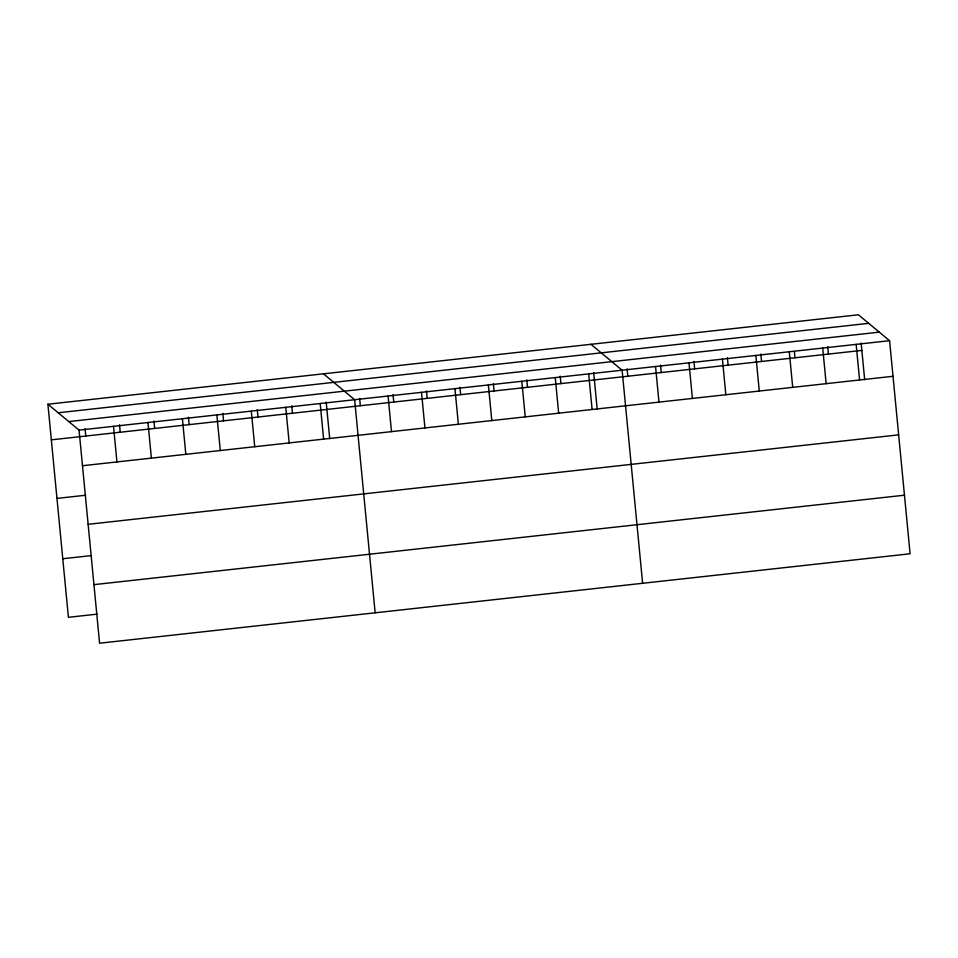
<?xml version="1.0" encoding="UTF-8"?>
<svg xmlns="http://www.w3.org/2000/svg" width="958" height="958" viewBox="0 0 958 958"><rect width="100%" height="100%" fill="white"/><g stroke="black" fill="none" stroke-linecap="round" stroke-linejoin="round"><path stroke-width="1.44" d="M47.9 404.228L858.416 314.787L889.587 340.689L910.1 553.772L99.584 643.213L79.059 430.13L47.9 404.228L68.413 617.311L97.129 614.138M58.187 412.778L868.702 323.337M68.784 421.58L879.3 332.139M79.059 430.13L889.587 340.689M51.325 439.842L861.853 350.4M82.496 465.732L893.012 376.29M56.965 498.399L85.669 495.238M88.136 524.301L898.652 434.86M62.773 558.742L91.489 555.58M93.944 584.643L904.46 495.202M590.942 344.305L622.113 370.207L642.626 583.278M323.481 373.824L354.64 399.714L375.153 612.797M861.134 342.976L864.667 379.679M856.153 344.377L859.577 379.979M827.7 346.664L828.419 354.089M822.718 348.065L826.143 383.679M794.41 351.837L794.984 357.777M789.284 351.754L792.709 387.367M760.832 354.053L761.55 361.465M755.85 355.442L759.275 391.056M727.397 357.741L728.116 365.154M722.416 359.13L725.841 394.744M693.963 361.429L694.682 368.842M688.982 362.831L692.406 398.432M660.529 365.118L661.248 372.53M655.547 366.519L658.972 402.12M627.095 368.806L627.813 376.219M593.661 372.494L597.193 409.198M588.679 373.895L592.104 409.497M560.226 376.183L560.945 383.607M555.245 377.584L558.67 413.185M526.792 379.871L527.511 387.295M521.811 381.272L525.235 416.874M493.358 383.559L494.077 390.984M488.376 384.96L491.801 420.562M459.924 387.248L460.642 394.672M454.942 388.649L458.367 424.25M426.49 390.948L427.208 398.36M421.508 392.337L424.933 427.951M393.055 394.636L393.774 402.049M388.074 396.025L391.499 431.639M359.621 398.324L360.34 405.737M326.187 402.013L329.72 438.716M320.188 403.522L323.624 439.123M291.747 405.809L292.453 413.233M285.747 407.318L289.172 442.931M257.295 409.617L258.013 417.029M251.295 411.126L254.732 446.727M222.855 413.413L223.561 420.825M216.855 414.922L220.28 450.523M188.403 417.209L189.121 424.634M182.403 418.718L185.828 454.331M153.951 421.017L154.669 428.43M147.963 422.526L151.388 458.128M119.51 424.813L120.217 432.238M113.511 426.322L116.936 461.936M85.058 428.621L85.777 436.034"/></g></svg>
